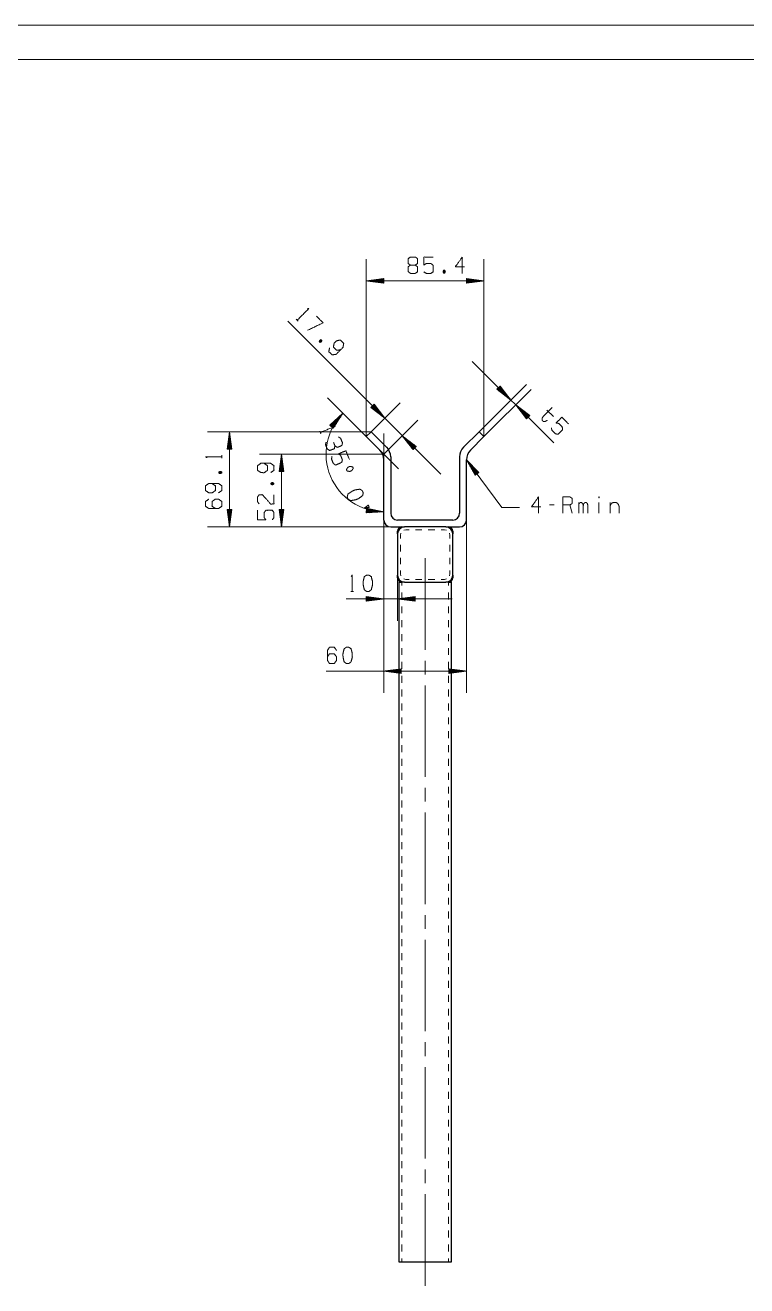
# Model space of a CAD drawing. Header units: millimetres. Extents: x 0 to 420, y 0 to 297.
# Drawn here: x 210 to 314.7, y 114 to 297 of the extents above; entities that cross this region are included whole.
import ezdxf

# ---------------------------------------------------------------- set-up
doc = ezdxf.new("R2010")
doc.units = ezdxf.units.MM
doc.layers.add('101', color=7, linetype='Continuous', true_color=0xffffff)

msp = doc.modelspace()

# ---------------------------------------------------------------- linework, layer by layer
at = {"layer": '101', "color": 133, "linetype": 'Continuous', "lineweight": 18}
for p, q in [((420, 297), (0, 297)), ((415, 292), (25, 292))]:
    msp.add_line(p, q, dxfattribs=at)
at = {"layer": '101', "color": 22, "linetype": 'Continuous', "lineweight": 18}
for p, q in [((259.5, 237.26), (259.5, 263.05)), ((276.57, 237.26), (276.57, 263.05)), ((262.04, 260.21), (259.5, 259.88)), ((262.04, 259.95), (260.08, 259.95)), ((262.04, 260), (260.47, 260)), ((262.04, 260.05), (260.85, 260.05)), ((262.04, 260.1), (261.24, 260.1)), ((262.04, 260.15), (261.62, 260.15)), ((262.04, 260.21), (262.01, 260.21)), ((262.04, 260.21), (262.01, 260.21)), ((262.04, 259.54), (262.04, 260.21)), ((274.03, 260.21), (274.07, 260.21)), ((274.03, 260.21), (274.07, 260.21)), ((274.03, 260.21), (274.03, 259.54)), ((276.57, 259.88), (274.03, 260.21)), ((274.03, 260.15), (274.45, 260.15)), ((274.03, 260.1), (274.84, 260.1)), ((274.03, 260.05), (275.22, 260.05)), ((274.03, 260), (275.61, 260)), ((274.03, 259.95), (275.99, 259.95)), ((259.5, 259.88), (262.04, 259.54)), ((259.5, 259.88), (276.57, 259.88)), ((262.04, 259.9), (259.7, 259.9)), ((262.04, 259.85), (259.7, 259.85)), ((262.04, 259.8), (260.08, 259.8)), ((262.04, 259.75), (260.47, 259.75)), ((262.04, 259.7), (260.85, 259.7)), ((262.04, 259.65), (261.24, 259.65)), ((262.04, 259.6), (261.62, 259.6)), ((262.04, 259.54), (262.01, 259.54)), ((262.04, 259.54), (262.01, 259.54)), ((274.03, 259.9), (276.38, 259.9)), ((274.03, 259.54), (276.57, 259.88)), ((274.03, 259.85), (276.38, 259.85)), ((274.03, 259.8), (275.99, 259.8)), ((274.03, 259.75), (275.61, 259.75)), ((274.03, 259.7), (275.22, 259.7)), ((274.03, 259.65), (274.84, 259.65)), ((274.03, 259.6), (274.45, 259.6)), ((274.03, 259.54), (274.07, 259.54)), ((274.03, 259.54), (274.07, 259.54)), ((248.1, 254.01), (270.33, 231.79)), ((286.7, 236.36), (274.87, 248.19)), ((275.87, 237.97), (282.73, 244.83)), ((276.57, 237.26), (283.43, 244.12)), ((278.92, 244.61), (278.45, 244.14)), ((278.45, 244.14), (278.47, 244.12)), ((278.45, 244.14), (278.47, 244.12)), ((278.45, 244.14), (280.48, 242.58)), ((278.49, 244.18), (278.78, 243.88)), ((278.52, 244.21), (279.09, 243.65)), ((278.56, 244.25), (279.4, 243.41)), ((278.59, 244.29), (279.71, 243.17)), ((278.63, 244.32), (280.02, 242.94)), ((278.67, 244.36), (280.33, 242.7)), ((278.7, 244.39), (280.36, 242.73)), ((278.74, 244.43), (280.13, 243.04)), ((278.77, 244.47), (279.89, 243.35)), ((278.81, 244.5), (279.65, 243.66)), ((278.85, 244.54), (279.41, 243.97)), ((278.88, 244.57), (279.18, 244.28)), ((278.92, 244.61), (278.94, 244.59)), ((278.92, 244.61), (278.94, 244.59)), ((280.48, 242.58), (278.92, 244.61)), ((259.5, 237.26), (253.87, 242.89)), ((260.62, 241.97), (260.15, 241.5)), ((260.21, 237.97), (264.43, 242.18)), ((260.29, 241.64), (261.41, 240.53)), ((260.33, 241.68), (261.72, 240.29)), ((260.37, 241.71), (262.03, 240.05)), ((260.4, 241.75), (262.06, 240.09)), ((260.44, 241.79), (261.82, 240.4)), ((260.47, 241.82), (261.59, 240.71)), ((260.51, 241.86), (261.35, 241.02)), ((260.55, 241.89), (261.11, 241.33)), ((260.58, 241.93), (260.88, 241.63)), ((260.62, 241.97), (260.64, 241.94)), ((260.62, 241.97), (260.64, 241.94)), ((262.18, 239.94), (260.62, 241.97)), ((283.22, 240.31), (281.19, 241.87)), ((281.19, 241.87), (282.75, 239.84)), ((282.97, 240.06), (281.31, 241.72)), ((283, 240.09), (281.34, 241.75)), ((256.11, 240.65), (254.2, 238.94)), ((254.36, 238.81), (255.39, 240)), ((254.4, 238.77), (255.68, 240.26)), ((254.44, 238.74), (255.97, 240.52)), ((254.48, 238.71), (256.01, 240.49)), ((254.51, 238.67), (255.79, 240.16)), ((254.55, 238.64), (255.58, 239.83)), ((254.71, 238.51), (256.11, 240.65)), ((260.15, 241.5), (260.17, 241.48)), ((260.15, 241.5), (260.17, 241.48)), ((260.15, 241.5), (262.18, 239.94)), ((260.19, 241.53), (260.48, 241.24)), ((260.22, 241.57), (260.79, 241)), ((260.26, 241.61), (261.1, 240.77)), ((282.93, 240.02), (281.54, 241.41)), ((283.04, 240.13), (281.65, 241.52)), ((282.89, 239.99), (281.78, 241.1)), ((283.07, 240.17), (281.96, 241.28)), ((282.86, 239.95), (282.02, 240.79)), ((282.82, 239.92), (282.25, 240.48)), ((283.11, 240.2), (282.27, 241.04)), ((282.79, 239.88), (282.49, 240.17)), ((283.15, 240.24), (282.58, 240.81)), ((282.75, 239.84), (282.73, 239.87)), ((282.75, 239.84), (282.73, 239.87)), ((282.75, 239.84), (283.22, 240.31)), ((283.18, 240.27), (282.89, 240.57)), ((283.22, 240.31), (283.19, 240.33)), ((283.22, 240.31), (283.19, 240.33)), ((260.21, 237.97), (236.46, 237.97)), ((239.63, 237.97), (239.3, 235.43)), ((239.97, 235.43), (239.63, 237.97)), ((239.63, 224.14), (239.63, 237.97)), ((254.2, 238.94), (254.71, 238.51)), ((254.21, 238.94), (254.23, 238.96)), ((254.21, 238.94), (254.23, 238.96)), ((254.24, 238.91), (254.52, 239.22)), ((254.28, 238.87), (254.81, 239.48)), ((254.32, 238.84), (255.1, 239.74)), ((254.59, 238.61), (255.37, 239.51)), ((254.63, 238.57), (255.15, 239.18)), ((254.67, 238.54), (254.94, 238.86)), ((254.71, 238.51), (254.73, 238.53)), ((254.71, 238.51), (254.73, 238.53)), ((262.04, 234.72), (266.96, 239.65)), ((239.4, 235.43), (239.4, 236.23)), ((239.45, 235.43), (239.45, 236.62)), ((239.5, 235.43), (239.5, 237)), ((239.56, 235.43), (239.56, 237.39)), ((239.61, 235.43), (239.61, 237.77)), ((239.66, 235.43), (239.66, 237.77)), ((239.71, 235.43), (239.71, 237.39)), ((239.76, 235.43), (239.76, 237)), ((239.81, 235.43), (239.81, 236.62)), ((239.86, 235.43), (239.86, 236.23)), ((266.75, 235.84), (264.72, 237.4)), ((264.72, 237.4), (266.28, 235.37)), ((266.49, 235.59), (264.83, 237.25)), ((266.53, 235.62), (264.87, 237.28)), ((266.46, 235.55), (265.07, 236.94)), ((266.57, 235.66), (265.18, 237.05)), ((266.42, 235.51), (265.31, 236.63)), ((266.6, 235.69), (265.49, 236.81)), ((266.39, 235.48), (265.54, 236.32)), ((266.64, 235.73), (265.8, 236.57)), ((266.67, 235.77), (266.1, 236.33)), ((239.3, 235.43), (239.3, 235.46)), ((239.3, 235.43), (239.3, 235.46)), ((239.3, 235.43), (239.97, 235.43)), ((239.35, 235.43), (239.35, 235.84)), ((239.91, 235.43), (239.91, 235.84)), ((239.96, 235.43), (239.96, 235.46)), ((239.96, 235.43), (239.96, 235.46)), ((262.04, 234.72), (244.02, 234.72)), ((247.19, 234.72), (246.86, 232.18)), ((247.16, 232.18), (247.16, 234.53)), ((247.52, 232.18), (247.19, 234.72)), ((247.19, 224.14), (247.19, 234.72)), ((247.22, 232.18), (247.22, 234.53)), ((266.35, 235.44), (265.78, 236.01)), ((266.31, 235.41), (266.02, 235.7)), ((266.28, 235.37), (266.26, 235.39)), ((266.28, 235.37), (266.26, 235.39)), ((266.28, 235.37), (266.75, 235.84)), ((266.71, 235.8), (266.41, 236.1)), ((266.75, 235.84), (266.72, 235.86)), ((266.75, 235.84), (266.72, 235.86)), ((246.91, 232.18), (246.91, 232.6)), ((246.96, 232.18), (246.96, 232.99)), ((247.01, 232.18), (247.01, 233.37)), ((247.06, 232.18), (247.06, 233.76)), ((247.11, 232.18), (247.11, 234.14)), ((247.27, 232.18), (247.27, 234.14)), ((247.32, 232.18), (247.32, 233.76)), ((247.37, 232.18), (247.37, 233.37)), ((247.42, 232.18), (247.42, 232.99)), ((247.47, 232.18), (247.47, 232.6)), ((275.82, 232.05), (274.04, 233.89)), ((274.04, 233.89), (275.28, 231.65)), ((279.18, 226.95), (274.04, 233.89)), ((275.53, 231.84), (274.13, 233.72)), ((275.57, 231.87), (274.17, 233.75)), ((275.49, 231.81), (274.32, 233.38)), ((275.61, 231.9), (274.44, 233.47)), ((275.45, 231.78), (274.51, 233.04)), ((275.41, 231.75), (274.7, 232.7)), ((275.65, 231.93), (274.71, 233.19)), ((275.69, 231.96), (274.98, 232.92)), ((275.73, 231.99), (275.26, 232.64)), ((246.86, 232.18), (246.86, 232.21)), ((246.86, 232.18), (246.86, 232.21)), ((246.86, 232.18), (247.52, 232.18)), ((247.52, 232.18), (247.52, 232.21)), ((247.52, 232.18), (247.52, 232.21)), ((275.37, 231.72), (274.89, 232.36)), ((275.33, 231.69), (275.08, 232.02)), ((275.28, 231.66), (275.27, 231.68)), ((275.28, 231.66), (275.27, 231.68)), ((275.28, 231.65), (275.82, 232.05)), ((275.77, 232.02), (275.53, 232.36)), ((275.82, 232.05), (275.8, 232.08)), ((275.82, 232.05), (275.8, 232.08)), ((239.3, 226.68), (239.3, 226.65)), ((239.3, 226.68), (239.3, 226.65)), ((239.3, 226.68), (239.63, 224.14)), ((239.97, 226.68), (239.3, 226.68)), ((239.35, 226.68), (239.35, 226.26)), ((239.4, 226.68), (239.4, 225.87)), ((239.45, 226.68), (239.45, 225.49)), ((239.5, 226.68), (239.5, 225.1)), ((239.56, 226.68), (239.56, 224.72)), ((239.61, 226.68), (239.61, 224.33)), ((239.63, 224.14), (239.97, 226.68)), ((239.66, 226.68), (239.66, 224.33)), ((239.71, 226.68), (239.71, 224.72)), ((239.76, 226.68), (239.76, 225.1)), ((239.81, 226.68), (239.81, 225.49)), ((239.86, 226.68), (239.86, 225.87)), ((239.91, 226.68), (239.91, 226.26)), ((239.96, 226.68), (239.96, 226.65)), ((239.96, 226.68), (239.96, 226.65)), ((246.86, 226.68), (246.86, 226.65)), ((246.86, 226.68), (246.86, 226.65)), ((246.86, 226.68), (247.19, 224.14)), ((247.52, 226.68), (246.86, 226.68)), ((246.91, 226.68), (246.91, 226.26)), ((246.96, 226.68), (246.96, 225.87)), ((247.01, 226.68), (247.01, 225.49)), ((247.06, 226.68), (247.06, 225.1)), ((247.11, 226.68), (247.11, 224.72)), ((247.16, 226.68), (247.16, 224.33)), ((247.19, 224.14), (247.52, 226.68)), ((247.22, 226.68), (247.22, 224.33)), ((247.27, 226.68), (247.27, 224.72)), ((247.32, 226.68), (247.32, 225.1)), ((247.37, 226.68), (247.37, 225.49)), ((247.42, 226.68), (247.42, 225.87)), ((247.47, 226.68), (247.47, 226.26)), ((247.52, 226.68), (247.52, 226.65)), ((247.52, 226.68), (247.52, 226.65)), ((259.53, 226.87), (259.48, 226.2)), ((259.48, 226.2), (262.04, 226.34)), ((259.48, 226.25), (259.9, 226.22)), ((259.48, 226.2), (259.51, 226.2)), ((259.48, 226.2), (259.51, 226.2)), ((259.49, 226.36), (260.68, 226.27)), ((259.49, 226.31), (260.29, 226.24)), ((259.5, 226.51), (261.84, 226.33)), ((259.5, 226.46), (261.45, 226.31)), ((259.5, 226.41), (261.07, 226.29)), ((259.51, 226.66), (261.09, 226.54)), ((259.51, 226.61), (261.47, 226.46)), ((259.51, 226.56), (261.85, 226.38)), ((259.52, 226.76), (260.32, 226.7)), ((259.52, 226.71), (260.7, 226.62)), ((262.04, 226.34), (259.53, 226.87)), ((259.53, 226.86), (259.56, 226.86)), ((259.53, 226.86), (259.56, 226.86)), ((259.53, 226.81), (259.94, 226.78)), ((262.04, 225.14), (262.04, 210.52)), ((262.04, 225.14), (262.04, 200.05)), ((274.04, 225.14), (274.04, 200.05)), ((281.72, 226.95), (279.18, 226.95)), ((263.04, 224.14), (236.46, 224.14)), ((263.04, 224.14), (244.02, 224.14)), ((264.04, 217.14), (264.04, 210.52)), ((256.6, 213.69), (271.98, 213.69)), ((259.5, 214.03), (259.5, 213.36)), ((262.04, 213.69), (259.5, 214.03)), ((259.5, 214.02), (259.53, 214.02)), ((259.5, 214.02), (259.53, 214.02)), ((259.5, 213.97), (259.92, 213.97)), ((259.5, 213.92), (260.3, 213.92)), ((259.5, 213.87), (260.69, 213.87)), ((259.5, 213.82), (261.07, 213.82)), ((259.5, 213.77), (261.46, 213.77)), ((259.5, 213.72), (261.84, 213.72)), ((259.5, 213.36), (262.04, 213.69)), ((259.5, 213.67), (261.84, 213.67)), ((259.5, 213.62), (261.46, 213.62)), ((259.5, 213.56), (261.07, 213.56)), ((259.5, 213.51), (260.69, 213.51)), ((259.5, 213.46), (260.3, 213.46)), ((259.5, 213.41), (259.92, 213.41)), ((259.5, 213.36), (259.53, 213.36)), ((259.5, 213.36), (259.53, 213.36)), ((266.58, 214.03), (264.04, 213.69)), ((264.04, 213.69), (266.58, 213.36)), ((266.58, 213.72), (264.23, 213.72)), ((266.58, 213.67), (264.23, 213.67)), ((266.58, 213.77), (264.62, 213.77)), ((266.58, 213.62), (264.62, 213.62)), ((266.58, 213.82), (265, 213.82)), ((266.58, 213.56), (265, 213.56)), ((266.58, 213.87), (265.39, 213.87)), ((266.58, 213.51), (265.39, 213.51)), ((266.58, 213.92), (265.77, 213.92)), ((266.58, 213.46), (265.77, 213.46)), ((266.58, 213.97), (266.16, 213.97)), ((266.58, 213.41), (266.16, 213.41)), ((266.58, 214.02), (266.55, 214.02)), ((266.58, 214.02), (266.55, 214.02)), ((266.58, 213.36), (266.55, 213.36)), ((266.58, 213.36), (266.55, 213.36)), ((266.58, 213.36), (266.58, 214.03)), ((274.04, 203.22), (253.67, 203.22)), ((264.58, 203.56), (262.04, 203.22)), ((262.04, 203.22), (264.58, 202.89)), ((264.58, 203.25), (262.23, 203.25)), ((264.58, 203.2), (262.23, 203.2)), ((264.58, 203.3), (262.62, 203.3)), ((264.58, 203.35), (263, 203.35)), ((264.58, 203.4), (263.39, 203.4)), ((264.58, 203.45), (263.77, 203.45)), ((264.58, 203.5), (264.16, 203.5)), ((264.58, 203.55), (264.55, 203.55)), ((264.58, 203.55), (264.55, 203.55)), ((264.58, 202.89), (264.58, 203.56)), ((271.5, 203.56), (271.5, 202.89)), ((274.04, 203.22), (271.5, 203.56)), ((271.5, 203.55), (271.53, 203.55)), ((271.5, 203.55), (271.53, 203.55)), ((271.5, 203.5), (271.92, 203.5)), ((271.5, 203.45), (272.3, 203.45)), ((271.5, 203.4), (272.69, 203.4)), ((271.5, 203.35), (273.07, 203.35)), ((271.5, 203.3), (273.46, 203.3)), ((271.5, 203.25), (273.84, 203.25)), ((271.5, 202.89), (274.04, 203.22)), ((271.5, 203.2), (273.84, 203.2)), ((264.58, 203.15), (262.62, 203.15)), ((264.58, 203.09), (263, 203.09)), ((264.58, 203.04), (263.39, 203.04)), ((264.58, 202.99), (263.77, 202.99)), ((264.58, 202.94), (264.16, 202.94)), ((264.58, 202.89), (264.55, 202.89)), ((264.58, 202.89), (264.55, 202.89)), ((271.5, 203.15), (273.46, 203.15)), ((271.5, 203.09), (273.07, 203.09)), ((271.5, 203.04), (272.69, 203.04)), ((271.5, 202.99), (272.3, 202.99)), ((271.5, 202.94), (271.92, 202.94)), ((271.5, 202.89), (271.53, 202.89)), ((271.5, 202.89), (271.53, 202.89))]:
    msp.add_line(p, q, dxfattribs=at)
at = {"layer": '101', "color": 72, "linetype": 'Continuous', "lineweight": 18}
for p, q in [((270.72, 261.42), (270.88, 260.99)), ((249.33, 254.33), (249.63, 254.03)), ((252.95, 251.35), (252.76, 250.93)), ((285.72, 241.12), (286.65, 240.18)), ((252.76, 238.07), (252.92, 237.68)), ((238.54, 234.12), (238.54, 234.55)), ((238.09, 231.97), (238.51, 232.13)), ((245.65, 230.35), (246.07, 230.51)), ((286.77, 227.34), (286.1, 227.34)), ((289.38, 226.14), (289.05, 227.34)), ((290.32, 226.14), (290.32, 227.71)), ((293.26, 227.71), (293.26, 226.14)), ((294.87, 227.71), (294.87, 226.14)), ((257.24, 214.78), (257.66, 214.78))]:
    msp.add_line(p, q, dxfattribs=at)
at = {"layer": '101', "color": 92, "linetype": 'Continuous', "lineweight": 25}
for p, q in [((259.5, 237.26), (260.21, 237.97)), ((260.21, 237.97), (262.45, 235.72)), ((275.87, 237.97), (273.62, 235.72)), ((276.57, 237.26), (275.87, 237.97)), ((261.45, 235.31), (259.5, 237.26)), ((274.62, 235.31), (276.57, 237.26)), ((263.04, 234.31), (263.04, 226.14)), ((273.04, 234.31), (273.04, 226.14)), ((262.04, 225.14), (262.04, 233.89)), ((274.04, 225.14), (274.04, 233.89)), ((272.04, 225.14), (264.04, 225.14)), ((263.04, 224.14), (264.64, 224.14)), ((264.04, 223.14), (264.04, 223.54)), ((264.64, 224.14), (265.04, 224.14)), ((271.04, 224.14), (271.44, 224.14)), ((271.44, 224.14), (273.04, 224.14)), ((272.04, 223.54), (272.04, 223.14)), ((264.04, 216.74), (264.04, 217.14)), ((264.24, 216.14), (264.24, 117.44)), ((265.04, 216.14), (264.64, 216.14)), ((271.44, 216.14), (271.04, 216.14)), ((271.84, 117.44), (271.84, 216.14)), ((272.04, 217.14), (272.04, 216.74))]:
    msp.add_line(p, q, dxfattribs=at)
at = {"layer": '101', "color": 151, "linetype": 'Continuous', "lineweight": 18}
for p, q in [((262.04, 233.89), (262.04, 237.72)), ((261.45, 235.31), (264.16, 232.6)), ((268.04, 202.73), (268.04, 204.73)), ((268.04, 187.85), (268.04, 201.14)), ((268.04, 184.26), (268.04, 186.26)), ((268.04, 169.38), (268.04, 182.67)), ((268.04, 165.78), (268.04, 167.79)), ((268.04, 150.91), (268.04, 164.2)), ((268.04, 147.31), (268.04, 149.32)), ((268.04, 132.43), (268.04, 145.72)), ((268.04, 128.84), (268.04, 130.85))]:
    msp.add_line(p, q, dxfattribs=at)
at = {"layer": '101', "color": 53, "linetype": 'Continuous', "lineweight": 18}
for p, q in [((264.94, 223.66), (265.24, 223.74)), ((265.24, 223.74), (265.7, 223.74)), ((266.64, 223.74), (267.57, 223.74)), ((268.5, 223.74), (269.44, 223.74)), ((270.37, 223.74), (270.84, 223.74)), ((270.84, 223.74), (271.14, 223.66)), ((264.44, 222.94), (264.52, 223.24)), ((264.44, 222.47), (264.44, 222.94)), ((264.44, 220.6), (264.44, 221.54)), ((271.56, 223.24), (271.64, 222.94)), ((271.64, 222.94), (271.64, 222.47)), ((271.64, 221.54), (271.64, 220.6)), ((264.44, 218.74), (264.44, 219.67)), ((271.64, 219.67), (271.64, 218.74)), ((264.44, 217.34), (264.44, 217.8)), ((264.52, 217.04), (264.44, 217.34)), ((264.64, 216.14), (264.64, 215.63)), ((265.24, 216.54), (264.94, 216.62)), ((265.7, 216.54), (265.24, 216.54)), ((267.57, 216.54), (266.64, 216.54)), ((269.44, 216.54), (268.5, 216.54)), ((270.84, 216.54), (270.37, 216.54)), ((271.14, 216.62), (270.84, 216.54)), ((271.44, 215.63), (271.44, 216.14)), ((271.64, 217.34), (271.56, 217.04)), ((271.64, 217.8), (271.64, 217.34)), ((264.64, 214.63), (264.64, 213.62)), ((271.44, 213.62), (271.44, 214.63)), ((264.64, 212.61), (264.64, 211.61)), ((271.44, 211.61), (271.44, 212.61)), ((264.64, 210.6), (264.64, 209.59)), ((271.44, 209.59), (271.44, 210.6)), ((264.64, 208.58), (264.64, 207.58)), ((271.44, 207.58), (271.44, 208.58)), ((264.64, 206.57), (264.64, 205.56)), ((271.44, 205.56), (271.44, 206.57)), ((264.64, 204.56), (264.64, 203.55)), ((271.44, 203.55), (271.44, 204.56)), ((264.64, 202.54), (264.64, 201.53)), ((271.44, 201.53), (271.44, 202.54)), ((264.64, 200.53), (264.64, 199.52)), ((271.44, 199.52), (271.44, 200.53)), ((264.64, 198.51), (264.64, 197.51)), ((271.44, 197.51), (271.44, 198.51)), ((264.64, 196.5), (264.64, 195.49)), ((271.44, 195.49), (271.44, 196.5)), ((264.64, 194.48), (264.64, 193.48)), ((271.44, 193.48), (271.44, 194.48)), ((264.64, 192.47), (264.64, 191.46)), ((271.44, 191.46), (271.44, 192.47)), ((264.64, 190.46), (264.64, 189.45)), ((271.44, 189.45), (271.44, 190.46)), ((264.64, 188.44), (264.64, 187.43)), ((271.44, 187.43), (271.44, 188.44)), ((264.64, 186.43), (264.64, 185.42)), ((271.44, 185.42), (271.44, 186.43)), ((264.64, 184.41), (264.64, 183.41)), ((271.44, 183.41), (271.44, 184.41)), ((264.64, 182.4), (264.64, 181.39)), ((271.44, 181.39), (271.44, 182.4)), ((264.64, 180.38), (264.64, 179.38)), ((271.44, 179.38), (271.44, 180.38)), ((264.64, 178.37), (264.64, 177.36)), ((271.44, 177.36), (271.44, 178.37)), ((264.64, 176.36), (264.64, 175.35)), ((271.44, 175.35), (271.44, 176.36)), ((264.64, 174.34), (264.64, 173.33)), ((271.44, 173.33), (271.44, 174.34)), ((264.64, 172.33), (264.64, 171.32)), ((271.44, 171.32), (271.44, 172.33)), ((264.64, 170.31), (264.64, 169.31)), ((271.44, 169.31), (271.44, 170.31)), ((264.64, 168.3), (264.64, 167.29)), ((271.44, 167.29), (271.44, 168.3)), ((264.64, 166.28), (264.64, 165.28)), ((271.44, 165.28), (271.44, 166.28)), ((264.64, 164.27), (264.64, 163.26)), ((271.44, 163.26), (271.44, 164.27)), ((264.64, 162.26), (264.64, 161.25)), ((271.44, 161.25), (271.44, 162.26)), ((264.64, 160.24), (264.64, 159.23)), ((271.44, 159.23), (271.44, 160.24)), ((264.64, 158.23), (264.64, 157.22)), ((271.44, 157.22), (271.44, 158.23)), ((264.64, 156.21), (264.64, 155.21)), ((271.44, 155.21), (271.44, 156.21)), ((264.64, 154.2), (264.64, 153.19)), ((271.44, 153.19), (271.44, 154.2)), ((264.64, 152.18), (264.64, 151.18)), ((271.44, 151.18), (271.44, 152.18)), ((264.64, 150.17), (264.64, 149.16)), ((271.44, 149.16), (271.44, 150.17)), ((264.64, 148.16), (264.64, 147.15)), ((271.44, 147.15), (271.44, 148.16)), ((264.64, 146.14), (264.64, 145.13)), ((271.44, 145.13), (271.44, 146.14)), ((264.64, 144.13), (264.64, 143.12)), ((271.44, 143.12), (271.44, 144.13)), ((264.64, 142.11), (264.64, 141.11)), ((271.44, 141.11), (271.44, 142.11)), ((264.64, 140.1), (264.64, 139.09)), ((271.44, 139.09), (271.44, 140.1)), ((264.64, 138.08), (264.64, 137.08)), ((271.44, 137.08), (271.44, 138.08)), ((264.64, 136.07), (264.64, 135.06)), ((271.44, 135.06), (271.44, 136.07)), ((264.64, 134.06), (264.64, 133.05)), ((271.44, 133.05), (271.44, 134.06)), ((264.64, 132.04), (264.64, 131.03)), ((271.44, 131.03), (271.44, 132.04)), ((264.64, 130.03), (264.64, 129.02)), ((271.44, 129.02), (271.44, 130.03)), ((264.64, 128.01), (264.64, 127.01)), ((271.44, 127.01), (271.44, 128.01)), ((264.64, 126), (264.64, 124.99)), ((271.44, 124.99), (271.44, 126)), ((264.64, 123.98), (264.64, 122.98)), ((271.44, 122.98), (271.44, 123.98)), ((264.64, 121.97), (264.64, 120.96)), ((271.44, 120.96), (271.44, 121.97)), ((264.64, 119.96), (264.64, 118.95)), ((271.44, 118.95), (271.44, 119.96)), ((264.64, 117.94), (264.64, 117.44)), ((271.44, 117.44), (271.44, 117.94))]:
    msp.add_line(p, q, dxfattribs=at)
at = {"layer": '101', "color": 72, "linetype": 'Continuous', "lineweight": 25}
for p, q in [((271.04, 224.14), (265.04, 224.14)), ((264.04, 223.14), (264.04, 217.14)), ((272.04, 217.14), (272.04, 223.14)), ((265.04, 216.14), (271.04, 216.14))]:
    msp.add_line(p, q, dxfattribs=at)
at = {"layer": '101', "color": 22, "linetype": 'Continuous', "lineweight": 18}
msp.add_arc((262.04, 234.72), 8.38, 135, 270, dxfattribs=at)
at = {"layer": '101', "color": 92, "linetype": 'Continuous', "lineweight": 25}
for centre, radius, start, end in [((260.04, 233.89), 2, 0, 45), ((261.04, 234.31), 2, 0, 45), ((275.04, 234.31), 2, 135, 180), ((276.04, 233.89), 2, 135, 180), ((263.04, 225.14), 1, 180, 270), ((264.04, 226.14), 1, 180, 270), ((272.04, 226.14), 1, 270, 0), ((273.04, 225.14), 1, 270, 0), ((264.64, 223.54), 0.6, 90, 180), ((271.44, 223.54), 0.6, 0, 90), ((264.64, 216.74), 0.6, 180, 270), ((271.44, 216.74), 0.6, 270, 0)]:
    msp.add_arc(centre, radius, start, end, dxfattribs=at)
at = {"layer": '101', "color": 72, "linetype": 'Continuous', "lineweight": 25}
for centre, start, end in [((265.04, 223.14), 90, 180), ((271.04, 223.14), 0, 90), ((265.04, 217.14), 180, 270), ((271.04, 217.14), 270, 0)]:
    msp.add_arc(centre, 1, start, end, dxfattribs=at)
at = {"layer": '101', "color": 72, "linetype": 'Continuous', "lineweight": 18}
for points, knots in [([(265.91, 262.17), (265.59, 262.39), (265.59, 263.12), (265.91, 263.34), (266.6, 263.34), (266.93, 263.12), (266.93, 262.39), (266.6, 262.17), (265.91, 262.17), (265.57, 261.92), (265.57, 261.22), (265.91, 260.97), (266.6, 260.97), (266.93, 261.19), (266.93, 261.92), (266.6, 262.17)], [0, 0, 0.047574, 0.136086, 0.18366, 0.267816, 0.317166, 0.405677, 0.455027, 0.539183, 0.590297, 0.675758, 0.726871, 0.811027, 0.860376, 0.948888, 1, 1]), ([(267.85, 261.19), (268.18, 260.97), (268.87, 260.97), (269.21, 261.19), (269.21, 262.14), (268.87, 262.39), (268.18, 262.39), (267.85, 262.17), (267.85, 263.34), (269.21, 263.34)], [0, 0, 0.062229, 0.168343, 0.230572, 0.376815, 0.441266, 0.54738, 0.609609, 0.790489, 1, 1]), ([(273.76, 261.92), (272.42, 261.92), (273.43, 263.34), (273.43, 260.97)], [0, 0, 0.245869, 0.565294, 1, 1]), ([(270.72, 260.99), (270.88, 260.99), (270.97, 261.22), (270.88, 261.42), (270.72, 261.42), (270.64, 261.22), (270.72, 260.99), (270.88, 261.42)], [0, 0, 0.093978, 0.236781, 0.365956, 0.459934, 0.589109, 0.731912, 1, 1]), ([(250.91, 255.82), (251.16, 255.86), (249.48, 254.18)], [0, 0, 0.093492, 1, 1]), ([(250.96, 252.7), (253.24, 253.78), (252.29, 254.73)], [0, 0, 0.65247, 1, 1]), ([(252.65, 251.05), (252.76, 250.93), (252.98, 251.03), (253.06, 251.23), (252.95, 251.35), (252.75, 251.27), (252.65, 251.05), (253.06, 251.23)], [0, 0, 0.093973, 0.236778, 0.365952, 0.459926, 0.589104, 0.731914, 1, 1]), ([(254.17, 250.17), (254.06, 249.61), (254.54, 249.12), (255.12, 249.22), (256.12, 250.22), (256.22, 250.8), (255.73, 251.29), (255.17, 251.17), (254.83, 250.85), (254.73, 250.28), (255.21, 249.79), (255.79, 249.89)], [0, 0, 0.076855, 0.169525, 0.247729, 0.439296, 0.5175, 0.610168, 0.687026, 0.750925, 0.829128, 0.921796, 1, 1]), ([(285.77, 239.65), (285.46, 239.46), (285.18, 239.46), (285.01, 239.63), (285, 239.92), (285.2, 240.22), (286.49, 241.51)], [0, 0, 0.107403, 0.19039, 0.264016, 0.350754, 0.456996, 1, 1]), ([(286.36, 238.56), (286.44, 238.17), (286.93, 237.68), (287.32, 237.6), (287.99, 238.27), (287.93, 238.69), (287.45, 239.17), (287.05, 239.25), (287.88, 240.08), (288.84, 239.12)], [0, 0, 0.062228, 0.168343, 0.230569, 0.376814, 0.441267, 0.547379, 0.609608, 0.79049, 1, 1]), ([(254.8, 238.84), (255.04, 238.78), (252.84, 237.87)], [0, 0, 0.09349, 1, 1]), ([(253.67, 236.48), (253.58, 236.1), (253.84, 235.46), (254.18, 235.24), (254.85, 235.51), (254.95, 235.92), (254.76, 236.39)], [0, 0, 0.124124, 0.343687, 0.472448, 0.703377, 0.83673, 1, 1]), ([(254.95, 235.92), (255.29, 235.7), (255.96, 235.97), (256.04, 236.37), (255.77, 237.01), (255.44, 237.23)], [0, 0, 0.153869, 0.429852, 0.583724, 0.846125, 1, 1]), ([(236.36, 234.19), (236.16, 234.34), (238.54, 234.34)], [0, 0, 0.093488, 1, 1]), ([(254.53, 234.39), (254.45, 234), (254.71, 233.36), (255.05, 233.13), (255.93, 233.5), (256.03, 233.9), (255.77, 234.54), (255.43, 234.76), (256.52, 235.21), (257.04, 233.96)], [0, 0, 0.06223, 0.168343, 0.230571, 0.376816, 0.441264, 0.547379, 0.609607, 0.790489, 1, 1]), ([(245.62, 232.04), (246.1, 232.36), (246.1, 233.05), (245.62, 233.39), (244.2, 233.39), (243.72, 233.05), (243.72, 232.36), (244.2, 232.04), (244.67, 232.02), (245.15, 232.36), (245.15, 233.05), (244.67, 233.39)], [0, 0, 0.076858, 0.169525, 0.24773, 0.439295, 0.5175, 0.610167, 0.687025, 0.750923, 0.829128, 0.921795, 1, 1]), ([(256.62, 232.49), (256.71, 232.27), (257.09, 232.2), (257.39, 232.33), (257.61, 232.65), (257.52, 232.86), (257.13, 232.95), (256.83, 232.82), (256.62, 232.49)], [0, 0, 0.085681, 0.230395, 0.351583, 0.496296, 0.581976, 0.730394, 0.851582, 1, 1]), ([(238.51, 231.97), (238.51, 232.13), (238.29, 232.22), (238.09, 232.13), (238.09, 231.97), (238.29, 231.88), (238.51, 231.97), (238.09, 232.13)], [0, 0, 0.093978, 0.236781, 0.365956, 0.459934, 0.589109, 0.731912, 1, 1]), ([(238.06, 229.11), (238.54, 229.43), (238.54, 230.12), (238.06, 230.45), (236.64, 230.45), (236.16, 230.12), (236.16, 229.43), (236.64, 229.11), (237.11, 229.09), (237.59, 229.43), (237.59, 230.12), (237.11, 230.45)], [0, 0, 0.076856, 0.169525, 0.247727, 0.439297, 0.517499, 0.610168, 0.687024, 0.750926, 0.829129, 0.921798, 1, 1]), ([(243.95, 227.49), (243.72, 227.81), (243.72, 228.5), (243.95, 228.83), (244.42, 228.83), (245.62, 227.47), (246.1, 227.49), (246.1, 228.83)], [0, 0, 0.069691, 0.192979, 0.265274, 0.350228, 0.674739, 0.759753, 1, 1]), ([(246.07, 230.35), (246.07, 230.51), (245.85, 230.6), (245.65, 230.51), (245.65, 230.35), (245.85, 230.26), (246.07, 230.35), (245.65, 230.51)], [0, 0, 0.09398, 0.236787, 0.365954, 0.459934, 0.589106, 0.731917, 1, 1]), ([(256.85, 228.19), (257.21, 227.98), (257.93, 228.08), (258.37, 228.26), (258.97, 228.7), (259.05, 229.1), (258.92, 229.41), (258.58, 229.63), (257.85, 229.52), (257.41, 229.32), (256.83, 228.91), (256.73, 228.5), (256.85, 228.19)], [0, 0, 0.067525, 0.183971, 0.260582, 0.380942, 0.446139, 0.500304, 0.565505, 0.685863, 0.762529, 0.87831, 0.945835, 1, 1]), ([(237.59, 226.83), (237.11, 227.15), (237.11, 227.84), (237.59, 228.18), (238.06, 228.18), (238.54, 227.84), (238.54, 227.15), (238.06, 226.83), (236.64, 226.83), (236.16, 227.15), (236.16, 227.84), (236.64, 228.18)], [0, 0, 0.076962, 0.169762, 0.248072, 0.312019, 0.390329, 0.48313, 0.560091, 0.751928, 0.828889, 0.921689, 1, 1]), ([(259.21, 226.88), (259.79, 227.31), (259.92, 227), (259.21, 226.88)], [0, 0, 0.406597, 0.595726, 1, 1]), ([(284.83, 227.09), (283.49, 227.09), (284.49, 228.51), (284.49, 226.14)], [0, 0, 0.24587, 0.565296, 1, 1]), ([(288.04, 226.14), (288.04, 228.51), (289.05, 228.51), (289.38, 228.29), (289.38, 227.56), (289.05, 227.34), (288.04, 227.34)], [0, 0, 0.40095, 0.571035, 0.639277, 0.761673, 0.829915, 1, 1]), ([(290.32, 227.24), (290.37, 227.51), (290.55, 227.69), (290.74, 227.69), (290.92, 227.51), (290.99, 227.24), (290.99, 226.14)], [0, 0, 0.118879, 0.224457, 0.306977, 0.412554, 0.533081, 1, 1]), ([(290.99, 227.24), (291.04, 227.51), (291.22, 227.69), (291.43, 227.69), (291.59, 227.51), (291.66, 227.24), (291.66, 226.14)], [0, 0, 0.118605, 0.223939, 0.313762, 0.41391, 0.534159, 1, 1]), ([(293.26, 228.36), (293.3, 228.46), (293.26, 228.54), (293.23, 228.46), (293.26, 228.36)], [0, 0, 0.280642, 0.5, 0.719358, 1, 1]), ([(294.87, 227.11), (294.97, 227.41), (295.17, 227.64), (295.42, 227.71), (295.65, 227.71), (295.89, 227.64), (296.09, 227.41), (296.19, 227.11), (296.19, 226.14)], [0, 0, 0.107754, 0.208452, 0.29601, 0.37382, 0.461385, 0.562078, 0.669835, 1, 1]), ([(245.87, 225.2), (246.1, 225.53), (246.1, 226.22), (245.87, 226.56), (244.92, 226.56), (244.67, 226.22), (244.67, 225.53), (244.9, 225.2), (243.72, 225.2), (243.72, 226.56)], [0, 0, 0.062227, 0.168342, 0.230571, 0.376815, 0.441267, 0.547382, 0.609609, 0.79049, 1, 1]), ([(257.31, 216.96), (257.45, 217.16), (257.45, 214.78)], [0, 0, 0.093488, 1, 1]), ([(259.88, 214.78), (260.22, 215.03), (260.4, 215.73), (260.4, 216.21), (260.22, 216.93), (259.88, 217.16), (259.55, 217.16), (259.21, 216.93), (259.04, 216.21), (259.05, 215.73), (259.21, 215.03), (259.55, 214.78), (259.88, 214.78)], [0, 0, 0.067526, 0.183973, 0.260583, 0.380942, 0.446141, 0.500308, 0.565505, 0.685864, 0.762528, 0.87831, 0.945834, 1, 1]), ([(253.85, 205.26), (254.16, 205.74), (254.85, 205.74), (255.19, 205.26), (255.19, 204.79), (254.85, 204.31), (254.16, 204.31), (253.85, 204.79), (253.85, 206.21), (254.16, 206.69), (254.85, 206.69), (255.19, 206.21)], [0, 0, 0.076962, 0.16976, 0.248072, 0.312019, 0.390331, 0.483129, 0.560091, 0.751928, 0.82889, 0.921688, 1, 1]), ([(256.95, 204.31), (257.29, 204.56), (257.47, 205.26), (257.47, 205.74), (257.29, 206.46), (256.95, 206.69), (256.62, 206.69), (256.28, 206.46), (256.11, 205.74), (256.12, 205.26), (256.28, 204.56), (256.62, 204.31), (256.95, 204.31)], [0, 0, 0.067524, 0.183971, 0.260582, 0.380942, 0.446139, 0.500306, 0.565503, 0.685863, 0.762527, 0.87831, 0.945833, 1, 1])]:
    msp.add_open_spline(points, degree=1, knots=knots, dxfattribs=at)
at = {"layer": '101', "color": 151, "linetype": 'Continuous', "lineweight": 18}
for points, knots in [([(268.04, 206.32), (268.04, 216.44), (268.04, 219.61)], [0, 0, 0.761105, 1, 1]), ([(268.04, 113.96), (268.04, 117.14), (268.04, 127.25)], [0, 0, 0.238895, 1, 1])]:
    msp.add_open_spline(points, degree=1, knots=knots, dxfattribs=at)
at = {"layer": '101', "color": 92, "linetype": 'Continuous', "lineweight": 25}
for points in [[(264.24, 216.14), (264.64, 216.14)], [(271.44, 216.14), (271.84, 216.14)]]:
    msp.add_open_spline(points, degree=1, dxfattribs=at)
msp.add_open_spline([(264.24, 117.44), (264.35, 117.44), (265.19, 117.44), (266.69, 117.44), (267.58, 117.44), (269.39, 117.44), (270.88, 117.44), (271.73, 117.44), (271.84, 117.44)], degree=1, knots=[0, 0, 0.014529, 0.125745, 0.322698, 0.439732, 0.677302, 0.874255, 0.985471, 1, 1], dxfattribs=at)

doc.saveas('drawing.dxf')
